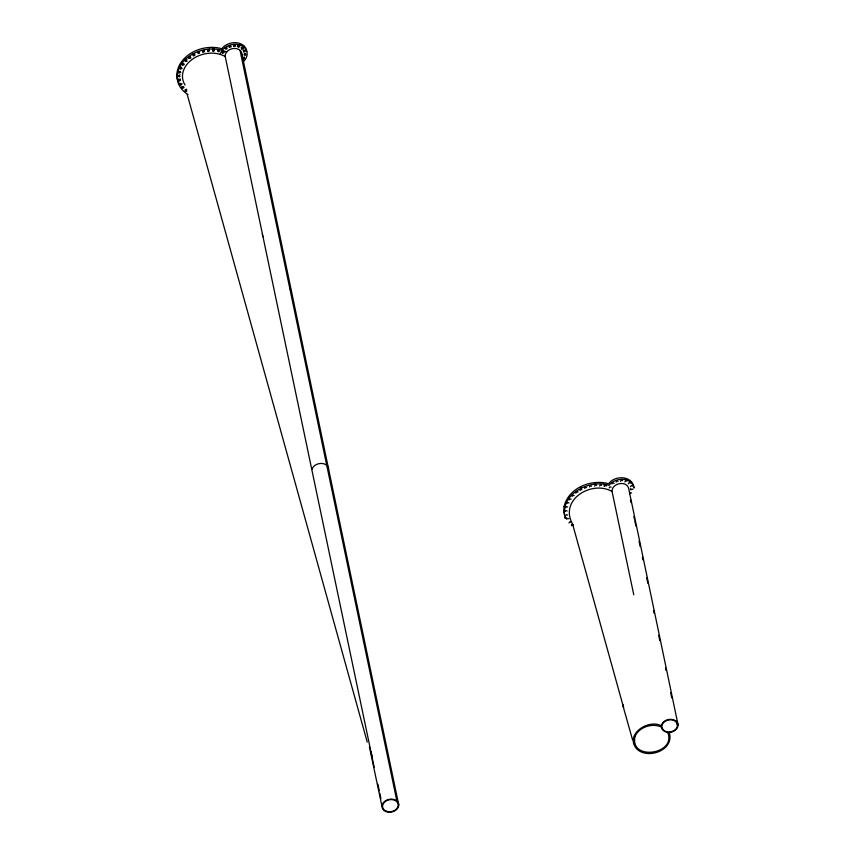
<?xml version="1.0" encoding="UTF-8"?>
<svg xmlns="http://www.w3.org/2000/svg" width="855" height="855" viewBox="0 0 855 855"><rect width="100%" height="100%" fill="white"/><g stroke="black" fill="none" stroke-linecap="round" stroke-linejoin="round"><path stroke-width="1.28" d="M633.769 594.759L612.073 491.518C611.571 482.776 627.581 479.976 628.82 489.231L678.09 724.944C677.994 729.475 673.302 732.308 669.166 732.446C675.001 749.397 648.934 759.817 637.189 749.386C623.776 735.289 647.566 718.713 661.353 725.703C662.914 718.115 676.668 716.629 678.09 724.944M179.978 74.716C175.574 78.265 183.387 76.384 178.129 75.411M184.872 59.465L185.118 58.92M186.956 59.284C182.564 61.859 189.415 62.052 186.133 60.203M209.379 49.066C204.869 52.144 212.371 51.247 208.15 49.985M239.635 44.834C235.082 48.158 243.002 46.726 238.064 45.678M568.789 498.016L569.035 497.46M677.502 725.297C676.957 733.12 662.507 734.766 661.866 726.269C662.711 718.67 676.529 717.078 677.502 725.297L676.668 721.289M180.309 78.97C176.066 82.315 183.975 80.231 178.353 79.152M199.322 51.621C194.833 54.784 202.849 53.01 197.826 52.187M204.238 50.146C199.664 52.999 207.562 51.931 203.084 50.787M186.572 89.241L185.065 89.796M214.37 49.259C210.191 52.486 217.982 50.595 212.414 49.43M226.842 47.346C222.289 50.466 230.465 48.788 225.346 47.912M245.171 49.964C240.928 53.309 248.837 51.215 243.215 50.135M245.62 53.448C241.057 56.569 249.243 54.891 244.124 54.015M244.327 56.975C239.753 59.818 247.651 58.749 243.162 57.606M181.57 67.224C177.306 69.522 184.723 69.105 181.004 67.588M219.083 50.124C215.011 53.234 223.027 50.947 217.491 50.263M186.785 91.122C184.648 92.767 184.573 88.792 186.796 90.064M193.946 54.367C191.221 57.392 198.157 54.41 193.198 54.293M190.045 56.879L188.955 58.204L190.911 58.033L190.462 57.071L188.731 56.815L189.137 58.429M230.337 45.764L229.247 47.078L231.203 46.907L230.754 45.956L229.022 45.689L229.418 47.314M183.184 63.751C180.458 66.786 187.395 63.804 182.436 63.687M234.804 44.973L233.714 46.298L235.67 46.127L235.221 45.176L233.49 44.909L233.885 46.533M223.102 51.792C220.376 54.816 227.302 51.834 222.353 51.717M242.585 47.506C238.887 49.857 246.058 48.917 242.296 47.666M179.935 71.435L178.834 72.75L180.79 72.579L180.341 71.628L178.62 71.36L179.016 72.985M182.938 86.836C180.213 89.861 187.138 86.879 182.19 86.761M594.685 483.481L595.39 483.321M213.226 48.265L213.921 48.297M242.243 47.634L241.27 47.442L241.666 49.056M186.091 60.171L185.108 59.978L185.503 61.592M180.95 67.556L179.978 67.363L180.373 68.988M625.283 479.121L625.988 479.163M580.417 487.735L581.122 487.778M573.384 524.895C571.653 524.318 571.706 527.578 571.471 524.404M612.073 491.518C591.863 479.805 558.881 499.758 572.551 523.965L623.327 706.615M180.202 84.773L181.517 84.837L181.987 83.801L180.49 83.501L180.202 84.773L179.807 83.149M630.317 483.086L629.162 482.658L628.35 483.823M632.433 486.014L631.289 485.587L630.477 486.752M626.833 481.173L625.678 480.745L624.877 481.91M632.892 489.498C631.407 487.639 630.306 492.106 630.53 488.611M622.536 480.563L621.04 480.264L620.57 481.29M631.599 493.025L630.445 492.598L629.633 493.763M618.069 481.344L616.915 480.916L616.113 482.07M614.114 483.396C612.629 481.525 611.539 486.003 611.753 482.509M611.122 487.211L609.968 486.784L609.155 487.949M606.537 485.918C605.051 484.048 603.951 488.526 604.175 485.031M601.631 485.309L600.146 485.009L599.676 486.046M596.576 485.405L595.422 484.977L594.62 486.142M591.51 486.206L590.014 485.907L589.555 486.944M586.594 487.681L585.44 487.254L584.628 488.419M581.966 489.787L580.812 489.359L580.011 490.524M574.154 495.622L573 495.195L572.198 496.36M571.204 499.17L569.708 498.871L569.248 499.908M569.013 503.007C567.538 501.148 566.438 505.615 566.662 502.12M567.656 507.015L566.512 506.588L565.7 507.752M567.175 511.055C565.529 509.302 564.61 513.737 564.76 509.901M567.57 515.031L566.416 514.603L565.615 515.757M568.842 518.793C567.207 517.04 566.288 521.475 566.427 517.638M570.958 522.255L569.804 521.828L568.992 522.993M623.637 707.309L622.558 704.36L632.561 739.832M187.224 94.499L367.244 742.097M374.18 767.192L225.218 56.516A8.486 6.562 -13.7 0 1 234.548 48.425A8.486 6.562 -13.7 0 1 241.505 56.494M577.382 490.834C579.369 493.559 575.565 490.845 575.821 493.196M243.675 45.636L244.07 47.26M243.397 50.36L243.793 51.984M242.553 57.381L242.948 58.995M237.786 45.529L238.192 47.143M246.753 51.503A13.744 10.623 -13.8 0 0 236.621 42.75A13.744 10.623 -13.8 0 0 221.776 48.735L222.172 50.36M222.076 51.557L222.471 53.181M212.596 49.665L212.991 51.279M207.53 49.761L207.925 51.375M202.464 50.552L202.859 52.176M192.92 54.132L193.316 55.757M182.158 63.527L182.553 65.151M181.912 86.601L182.307 88.225M178.535 79.376L178.93 81.001M290.208 288.242L290.636 290.305M371.081 751.769L372.449 758.257M377.91 784.217L379.267 790.704M379.812 793.301L380.913 798.495M369.392 746.746L381.961 806.329M630.434 500.015L630.979 502.622M633.886 516.495L634.431 519.113M634.784 520.845L635.874 526.049M639.059 541.29L640.149 546.516M642.404 557.289L642.939 559.886M646.701 577.83L647.834 583.324M653.509 610.459L654.096 613.259M658.692 635.254L659.804 640.587M665.511 667.883L666.056 670.523M670.683 692.646L671.784 697.894M241.954 54.239L398.772 805.047A8.486 6.487 -11.8 0 1 386.086 811.684A8.486 6.487 -11.8 0 1 386.246 800.333A8.486 6.487 -11.8 0 1 398.772 805.047M240.041 50.274L396.87 800.985M262.314 234.078L262.859 236.685M312.054 469.192A8.486 6.487 -11.8 0 1 320.988 463.421A8.486 6.487 -11.8 0 1 328.641 468.946M185.086 85.073A26.313 20.328 -13.7 0 1 192.514 59.145A26.313 20.328 -13.7 0 1 225.25 56.537M220.237 54.378A13.744 10.623 -13.8 0 1 239.849 44.962A13.744 10.623 -13.8 0 1 243.322 61.667M188.025 94.467A31.592 24.421 -13.8 0 1 183.953 60.897A31.592 24.421 -13.8 0 1 226.65 52.037M179.678 85.201A31.592 24.421 -13.7 0 1 178.481 82.914M178 81.738A31.592 24.421 -13.7 0 1 188.1 55.158A31.592 24.421 -13.7 0 1 221.776 48.735M564.043 506.588L563.776 511.76L565.262 518.344C558.871 494.799 589.02 478.789 609.038 485.351C614.948 477.176 631.824 476.663 634.015 488.12C633.063 475.508 614.969 474.846 608.642 483.727C591.147 478.832 568.511 487.842 564.043 506.588M635.169 736.016C628.756 761.271 676.946 754.719 667.67 732.393C664.73 732.083 661.674 730.159 661.3 727.039C652.333 722.924 639.615 726.771 635.169 736.016M386.385 811.267A7.887 6.038 -11.8 0 0 398.195 805.089A7.887 6.038 -11.8 0 0 386.535 800.708A7.887 6.038 -11.8 0 0 386.385 811.267"/></g></svg>
